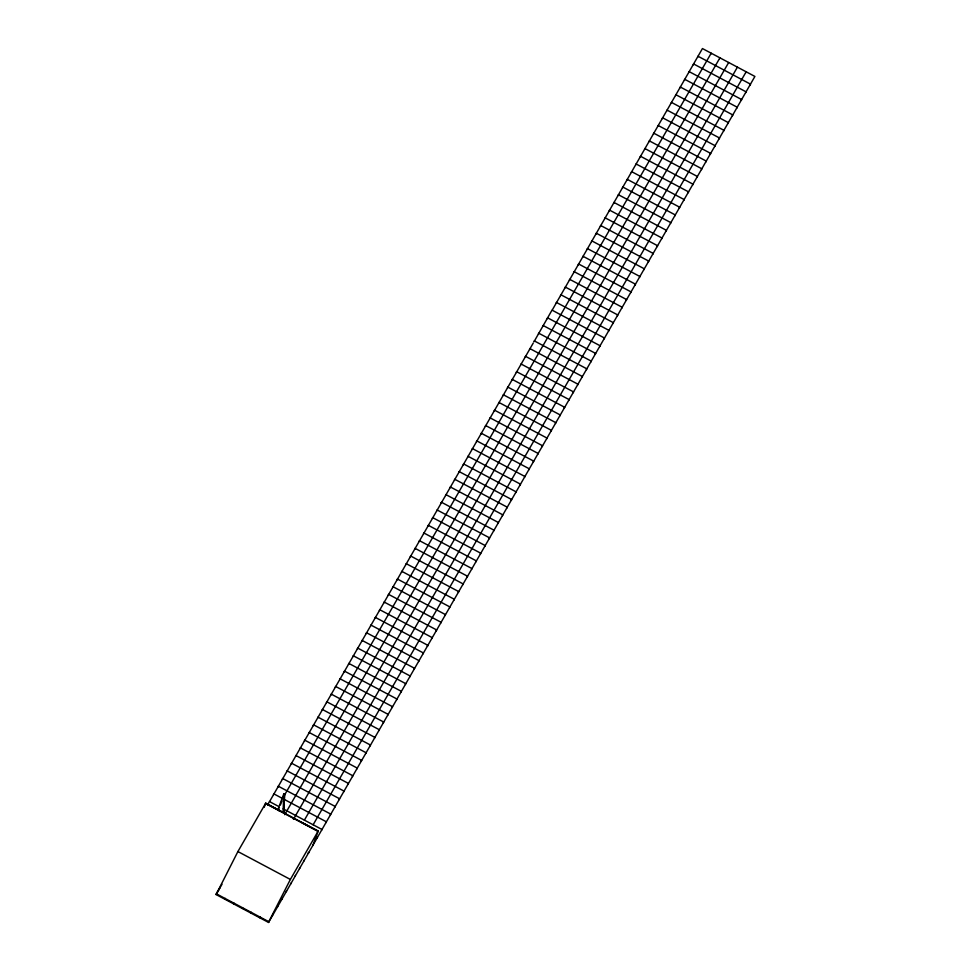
<?xml version="1.0" encoding="UTF-8"?>
<svg xmlns="http://www.w3.org/2000/svg" width="971" height="971" viewBox="0 0 971 971"><rect width="100%" height="100%" fill="white"/><g stroke="black" fill="none" stroke-linecap="round" stroke-linejoin="round"><path stroke-width="1.46" d="M278.543 810.627L278.665 807.641L283.787 793.95L284.515 794.023L283.811 811.89L283.083 811.829L283.787 793.95M283.811 811.902L284.624 794.072M552.438 309.688L702.446 48.55L754.904 76.442L268.554 922.45L216.096 894.558L237.907 851.555L265.714 803.187L318.172 831.079L312.735 845.632M224.847 899.207L225.151 898.357M264.185 807.302L265.714 803.187L283.204 812.484M273.506 794.727L273.834 793.865L282.573 798.514M233.586 903.855L233.902 903.006M277.924 787.044L278.252 786.182L330.71 814.086L330.383 814.948M282.33 779.373L282.658 778.511L335.116 806.416L334.789 807.277M286.748 771.702L287.076 770.84L339.534 798.732L339.207 799.594M291.154 764.031L291.482 763.17L343.94 791.062L343.625 791.923M295.585 756.336L295.9 755.499L348.358 783.391L348.031 784.252M299.978 748.69L300.306 747.828L352.776 775.72L352.449 776.582M280.413 804.983L281.954 800.869M283.483 796.766L284.515 794.023M304.396 741.007L304.724 740.145L357.182 768.049L356.855 768.911M242.325 908.504L242.641 907.667M308.814 733.336L309.13 732.474L361.6 760.378L361.273 761.24M313.22 725.665L313.548 724.803L366.006 752.695L365.679 753.557M317.638 717.994L317.954 717.132L370.424 745.024L370.097 745.886M322.044 710.323L322.372 709.461L374.83 737.353L374.503 738.215M326.462 702.64L326.79 701.778L379.248 729.682L378.921 730.544M330.868 694.969L331.196 694.107L383.654 722.011L383.339 722.873M335.286 687.298L335.614 686.436L388.072 714.328L387.745 715.19M251.076 913.153L251.392 912.315M339.692 679.627L340.02 678.765L392.478 706.657L392.163 707.519M344.11 671.956L344.438 671.095L396.896 698.986L396.569 699.848M348.516 664.285L348.844 663.424L401.314 691.316L400.987 692.177M352.934 656.602L353.262 655.741L405.72 683.645L405.393 684.506M357.352 648.931L357.668 648.07L410.138 675.974L409.811 676.836M361.758 641.261L362.086 640.399L414.544 668.291L414.216 669.153M259.815 917.801L260.131 916.964M366.176 633.59L366.492 632.728L418.962 660.62L418.635 661.482M370.582 625.919L370.91 625.057L423.368 652.949L423.04 653.811M375 618.248L375.328 617.386L427.786 645.278L427.471 646.116M379.406 610.565L379.734 609.703L432.192 637.607L431.877 638.469M383.824 602.894L384.152 602.032L436.61 629.936L436.282 630.798M388.23 595.223L388.558 594.361L441.016 622.253L440.7 623.115M392.648 587.552L392.976 586.69L445.434 614.582L445.106 615.444M268.554 922.45L268.87 921.613M397.054 579.881L397.382 579.019L449.852 606.911L449.524 607.773M272.985 914.755L273.3 913.917M401.472 572.198L401.8 571.336L454.258 599.241L453.93 600.102M277.403 907.06L277.718 906.222M405.89 564.527L406.206 563.666L458.676 591.57L458.348 592.431M281.833 899.364L282.148 898.527M410.296 556.856L410.624 555.995L463.082 583.899L462.754 584.76M286.251 891.681L286.566 890.832M414.714 549.185L415.03 548.324L467.5 576.216L467.172 577.077M290.669 883.998L290.997 883.137M419.12 541.515L419.448 540.653L471.906 568.545L471.578 569.407M295.087 876.328L295.402 875.466M423.538 533.844L423.866 532.982L476.324 560.874L475.996 561.736M299.493 868.657L299.821 867.795M427.944 526.161L428.272 525.299L480.73 553.203L480.414 554.065M303.911 860.986L304.239 860.124M432.362 518.49L432.69 517.628L485.148 545.532L484.82 546.394M436.768 510.819L437.096 509.957L489.554 537.849L489.238 538.711M441.502 502.31L441.186 503.148L441.514 502.286L493.972 530.178L493.644 531.04M317.141 837.961L317.468 837.099M445.592 495.477L445.92 494.615L498.39 522.507L498.062 523.369M321.559 830.29L321.887 829.428L283.168 808.843M450.01 487.806L450.338 486.944L502.796 514.836L502.468 515.698M325.965 822.619L326.292 821.757L283.823 799.169M454.428 480.123L454.744 479.261L507.214 507.165L506.886 508.027M458.834 472.452L459.162 471.59L511.62 499.495L511.292 500.356M463.252 464.781L463.58 463.92L516.038 491.812L515.71 492.673M467.658 457.11L467.986 456.249L520.444 484.141L520.116 485.002M472.076 449.439L472.404 448.578L524.862 476.47L524.534 477.331M476.482 441.756L476.81 440.895L529.268 468.799L528.952 469.661M480.912 434.073L481.228 433.224L533.686 461.128L533.37 461.965M485.33 426.378L485.646 425.529L538.104 453.433L537.8 454.27M489.76 418.683L490.076 417.846L542.534 445.738L542.219 446.575M494.178 410.988L494.494 410.15L546.952 438.042L546.649 438.88M498.609 403.293L498.924 402.455L551.382 430.347L551.067 431.197M503.027 395.598L503.342 394.76L555.813 422.652L555.497 423.502M507.457 387.902L507.772 387.065L560.231 414.957L559.915 415.806M511.875 380.219L512.19 379.37L564.661 407.274L564.345 408.111M516.305 372.524L516.621 371.675L569.079 399.579L568.763 400.416M520.723 364.829L521.039 363.991L573.509 391.883L573.193 392.721M525.153 357.134L525.469 356.296L577.927 384.188L577.611 385.026M529.571 349.439L529.887 348.601L582.357 376.493L582.042 377.331M538.432 334.048L538.735 333.211L591.205 361.103L590.89 361.952M542.85 326.353L543.165 325.516L595.624 353.42L595.308 354.257M547.28 318.67L547.583 317.82L600.054 345.725L599.738 346.562M427.458 646.14L427.774 645.302M556.128 303.28L556.432 302.442L608.902 330.334L608.586 331.172M560.546 295.585L560.862 294.747L613.32 322.639L613.004 323.477M564.976 287.889L565.292 287.052L617.75 314.944L617.435 315.793M569.394 280.194L569.71 279.357L622.168 307.249L621.853 308.098M573.825 272.499L574.14 271.662L626.598 299.566L626.283 300.403M578.243 264.816L578.558 263.966L631.016 291.87L630.701 292.708M582.673 257.121L582.988 256.271L635.447 284.175L635.131 285.013M587.091 249.426L587.406 248.588L639.865 276.48L639.549 277.318M591.521 241.73L591.837 240.893L644.295 268.785L643.979 269.622M595.939 234.035L596.255 233.198L648.713 261.09L648.397 261.927M600.369 226.34L600.685 225.503L653.143 253.395L652.828 254.244M604.787 218.645L605.103 217.807L657.561 245.699L657.258 246.549M609.218 210.95L609.533 210.112L661.991 238.016L661.676 238.854M613.636 203.267L613.951 202.417L666.409 230.321L666.106 231.159M618.066 195.572L618.381 194.722L670.84 222.626L670.524 223.464M622.484 187.876L622.799 187.039L675.27 214.931L674.954 215.768M626.914 180.181L627.23 179.344L679.688 207.236L679.372 208.073M631.332 172.486L631.648 171.649L684.118 199.541L683.802 200.39M635.762 164.791L636.078 163.953L688.536 191.845L688.221 192.695M640.18 157.096L640.496 156.258L692.966 184.162L692.651 185M644.61 149.413L644.926 148.563L697.384 176.467L697.069 177.305M649.029 141.717L649.344 140.868L701.815 168.772L701.499 169.609M653.459 134.022L653.774 133.185L706.233 161.077L705.917 161.914M657.877 126.327L658.192 125.49L710.663 153.382L710.347 154.219M662.307 118.632L662.623 117.794L715.081 145.686L714.765 146.524M666.737 110.937L667.041 110.099L719.511 137.991L719.195 138.841M671.155 103.242L671.471 102.404L723.929 130.296L723.613 131.146M675.585 95.559L675.889 94.709L728.359 122.613L728.044 123.451M680.003 87.863L680.319 87.014L732.777 114.918L732.462 115.755M684.434 80.168L684.749 79.319L737.207 107.223L736.892 108.06M688.852 72.473L689.167 71.636L741.626 99.528L741.31 100.365M693.282 64.778L693.597 63.94L746.056 91.832L745.74 92.67M697.7 57.083L698.015 56.245L750.474 84.137L750.158 84.987M586.46 369.648L586.775 368.798L534.317 340.906L534.001 341.743L552.014 310.125L604.472 338.029L604.156 338.867M710.869 54.036L711.185 53.199L282.561 798.526M719.608 58.685L719.924 57.847L284.697 814.681M745.849 72.643L746.153 71.793L313.123 824.804M300.609 821.879L318.172 831.079L290.365 879.447L268.809 921.71L216.351 893.818L221.995 884.29M216.096 894.558L219.786 888.137M267.632 804.935L269.416 801.536L278.167 806.185M269.829 801.111L533.261 343.03M293.436 819.33L728.675 62.496M304.384 820.155L737.414 67.145M278.665 807.641L279.393 807.714M265.532 803.503L318.003 831.394M237.907 851.555L290.365 879.447M308.632 852.465L308.317 853.315L308.644 852.453"/></g></svg>
